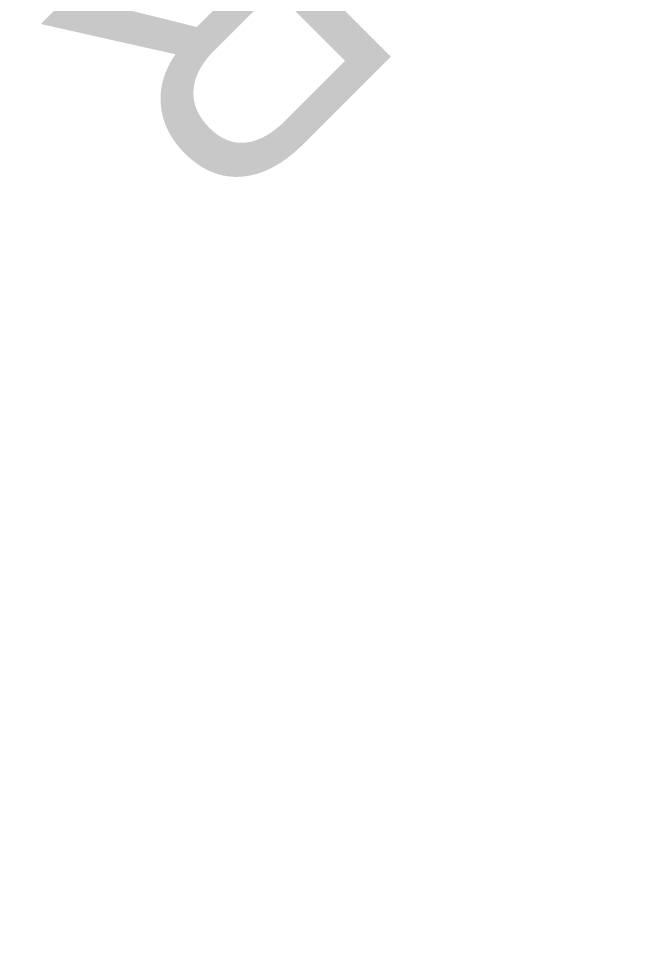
# Model space of a CAD drawing. Header units: inches. Extents: x 14 to 610, y 9 to 600.
# Drawn here: x 174.76 to 180.41, y 438.88 to 447.35 of the extents above; entities that cross this region are included whole.
import ezdxf
from ezdxf.enums import TextEntityAlignment as Align

# ---------------------------------------------------------------- set-up
doc = ezdxf.new("R2010")
doc.units = ezdxf.units.IN
doc.header["$MEASUREMENT"] = 0
doc.layers.add('A-FURN', color=7, linetype='Continuous')
doc.layers.add('WALLS', color=30, linetype='Continuous')
doc.styles.get("Standard").update_dxf_attribs({"font": 'arial.ttf'})

# ---------------------------------------------------------------- blocks, each defined once
blk = doc.blocks.new('P_5CSSYSARM')
at = {"layer": 'A-FURN', "flags": 1}
for tag in ['CAPPN', 'CAPPD', 'CAPMG', 'CAPMC', 'CAPGC', 'CAPALIAS1', 'CAPALIAS2', 'CAPALIAS3', 'CAPBLDG', 'CAPFLOOR', 'CAPDEPT', 'CAPPERSON', 'CAPPL', 'CAPQT', 'CAPDH']:
    blk.add_attdef(tag, (0, 0), '', height=0.001, dxfattribs=at)
at = {"layer": 'A-FURN'}
blk.add_attdef('CAPTG', text='', height=2.5, dxfattribs=at).set_placement((0.2651, -27.4257), align=Align.CENTER)

msp = doc.modelspace()

# ---------------------------------------------------------------- linework, layer by layer
at = {"layer": 'WALLS', "transparency": 33554559}
for points in [[(172.74756, 549.37423), (165.68766, 549.37423), (283.51926, 437.35299)], [(165.68766, 549.37423), (283.51926, 437.35299), (276.52184, 437.35299)]]:
    msp.add_solid(points, dxfattribs=at)

# ---------------------------------------------------------------- block references
at = {"layer": 'A-FURN', "rotation": 224.9999999999994}
msp.add_blockref('P_5CSSYSARM', (203.83114, 437.37752), dxfattribs=at).add_auto_attribs({'CAPTG': 'SYS ARMCHAIR'})

doc.saveas('drawing.dxf')
